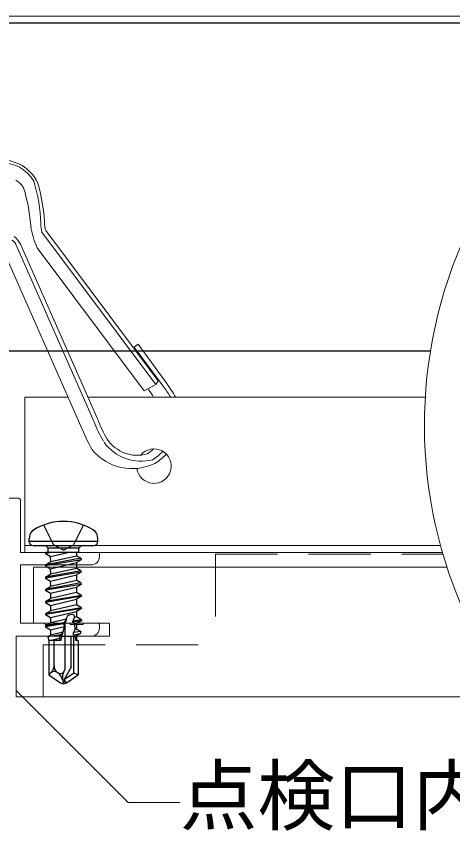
# Model space of a CAD drawing. Units: millimetres on the paper, with parts at other scales. Extents: x -195 to 195, y -140 to 138.
# Drawn here: x 32.65 to 41.08, y -68.64 to -52.92 of the extents above; entities that cross this region are included whole.
import ezdxf
from ezdxf.enums import TextEntityAlignment as Align

# ---------------------------------------------------------------- set-up
doc = ezdxf.new("R2010")
doc.units = ezdxf.units.MM
doc.linetypes.add('CHAIN1', pattern=[8, 5, -1, 1, -1])
doc.linetypes.add('DASHED1', pattern=[1.8, 1.2, -0.6])
for name, color, linetype, lineweight in [('A-1_横架材受け材(ランナー)', 7, 'Continuous', 18), ('A-3_Hバー受け', 2, 'Continuous', 25), ('A-4_点検口枠等', 4, 'Continuous', 9), ('A-6_文字', 7, 'Continuous', 18), ('A-C_ビス・アンカーボルト・強調図形', 2, 'Continuous', 25), ('A-D_パネル', 4, 'Continuous', 9)]:
    doc.layers.add(name, color=color, linetype=linetype, lineweight=lineweight)
doc.styles.add('ＭＳ ゴシック', font='')
doc.styles.get('ＭＳ ゴシック').set_extended_font_data('MS Gothic')

msp = doc.modelspace()

# ---------------------------------------------------------------- linework, layer by layer
at = {"layer": 'A-1_横架材受け材(ランナー)'}
msp.add_line((45.278, -52.923), (19.059, -52.923), dxfattribs=at)
at = {"layer": 'A-3_Hバー受け'}
for p, q in [((45.089, -53.056), (29.848, -53.056)), ((40.65, -59.39), (29.181, -59.39))]:
    msp.add_line(p, q, dxfattribs=at)
at = {"layer": 'A-4_点検口枠等'}
for p, q in [((35.391, -59.96), (33.218, -57.057)), ((35.341, -60.034), (33.14, -57.092)), ((34.138, -60.727), (32.651, -57.357)), ((34.214, -60.693), (32.727, -57.324)), ((33.894, -60.834), (32.407, -57.465)), ((35.12, -60.155), (33.051, -57.391)), ((34.924, -59.309), (35.001, -59.251)), ((35.555, -60.014), (35.001, -59.251)), ((35.487, -60.062), (34.924, -59.309)), ((32.808, -63.273), (32.808, -60.273)), ((33.646, -60.273), (32.808, -60.273)), ((40.552, -60.273), (34.029, -60.273)), ((32.694, -62.228), (31.471, -62.228)), ((32.726, -62.26), (32.726, -63.273)), ((32.808, -63.14), (40.846, -63.14)), ((34.222, -63.273), (32.726, -63.273)), ((32.808, -63.273), (40.883, -63.273)), ((34.254, -63.354), (34.254, -63.305)), ((33.174, -64.641), (32.726, -64.641)), ((34.254, -64.673), (34.254, -64.729)), ((34.093, -64.89), (32.646, -64.89)), ((32.646, -66.008), (32.646, -64.89))]:
    msp.add_line(p, q, dxfattribs=at)
at = {"layer": 'A-4_点検口枠等', "linetype": 'DASHED1'}
for p, q in [((36.496, -63.307), (40.893, -63.307)), ((36.496, -63.307), (36.496, -65.057)), ((36.496, -63.557), (40.97, -63.557)), ((33.163, -65.057), (36.496, -65.057)), ((33.163, -65.057), (33.163, -66.057)), ((33.163, -66.057), (42.253, -66.057))]:
    msp.add_line(p, q, dxfattribs=at)
at = {"layer": 'A-4_点検口枠等'}
for points in [[(35.12, -60.155), (35.341, -60.034), (35.391, -59.96)], [(34.093, -63.515), (32.726, -63.515), (32.726, -64.641)]]:
    msp.add_lwpolyline(points, dxfattribs=at)
for centre, radius, start, end in [((32.391, -56.439), 0.68, 29.4704, 95.2516), ((32.351, -56.491), 0.796, 27.2249, 91.4702), ((32.404, -56.474), 0.452, 31.9605, 59.0858), ((30.075, -57.018), 3.048, 1.7432, 17.4506), ((29.299, -57.281), 3.642, 4.3318, 16.6902), ((29.221, -57.199), 3.984, 2.77, 15.6164), ((34.423, -56.749), 1.515, 189.7566, 205.0554), ((33.651, -56.952), 0.529, 177.1132, 195.3472), ((33.269, -57.012), 0.0678, 175.4249, 221.9127), ((32.33, -57.528), 0.447, 27.2746, 51.8281), ((32.497, -57.391), 0.158, 12.2386, 66.8641), ((32.393, -62.23), 3.862, 30.4421, 35.0198), ((32.393, -62.23), 3.505, 33.9405, 36.8173), ((32.393, -62.23), 3.779, 31.1876, 35.0198), ((36.968, -59.624), 3.304, 201.4959, 210.2896), ((36.968, -59.624), 3.037, 201.4959, 209.6775), ((36.968, -59.624), 2.954, 201.4959, 209.6775), ((36.968, -59.624), 2.954, 201.4959, 209.6775), ((35.059, -60.627), 0.885, 215.8416, 284.6379), ((34.416, -61.078), 0.0167, 209.6775, 221.7063), ((34.982, -60.701), 0.696, 213.8744, 286.1458), ((34.886, -60.659), 0.997, 219.2995, 296.1532), ((35.308, -61.607), 0.333, 187.7168, 140.3216), ((34.847, -60.822), 0.639, 300.9762, 315.0612), ((34.787, -60.676), 0.946, 301.5432, 317.0558), ((34.787, -60.676), 1.03, 301.5432, 317.444), ((32.694, -62.26), 0.0322, 0, 90), ((34.093, -63.354), 0.161, 270, 0), ((34.222, -63.305), 0.0322, 0, 90), ((34.093, -64.729), 0.161, 270, 0), ((34.222, -64.673), 0.0322, 0, 90)]:
    msp.add_arc(centre, radius, start, end, dxfattribs=at)
at = {"layer": 'A-6_文字'}
for q in [(32.646, -65.936), (35.807, -68.097)]:
    msp.add_line((34.807, -68.097), q, dxfattribs=at)
msp.add_arc((49.395, -60.814), 8.86, 120.9134, 220.6525, dxfattribs=at)
at = {"layer": 'A-C_ビス・アンカーボルト・強調図形', "linetype": 'CHAIN1'}
for p, q in [((33.175, -62.743), (33.367, -63.129)), ((33.942, -62.743), (33.749, -63.129)), ((33.558, -63.231), (33.367, -63.129)), ((33.558, -63.231), (33.749, -63.129))]:
    msp.add_line(p, q, dxfattribs=at)
at = {"layer": 'A-C_ビス・アンカーボルト・強調図形'}
for p, q in [((32.892, -63.057), (32.892, -63.007)), ((34.225, -63.057), (34.225, -63.007)), ((32.892, -63.057), (34.225, -63.057)), ((32.975, -63.14), (34.142, -63.14)), ((33.208, -63.14), (33.261, -63.193)), ((33.855, -63.193), (33.261, -63.193)), ((33.263, -63.273), (33.261, -63.193)), ((33.853, -63.273), (33.855, -63.193)), ((33.908, -63.14), (33.855, -63.193)), ((33.208, -63.278), (33.216, -63.273)), ((33.232, -63.273), (33.208, -63.278)), ((33.338, -63.273), (33.208, -63.294)), ((33.208, -63.278), (33.208, -63.294)), ((33.208, -63.294), (33.308, -63.352)), ((33.853, -63.273), (33.216, -63.273)), ((33.308, -63.352), (33.644, -63.273)), ((33.816, -63.342), (33.308, -63.455)), ((33.808, -63.273), (33.808, -63.342)), ((33.893, -63.386), (33.816, -63.342)), ((33.893, -63.386), (33.208, -63.513)), ((33.208, -63.513), (33.308, -63.455)), ((33.208, -63.513), (33.208, -63.529)), ((33.308, -63.587), (33.808, -63.47)), ((33.9, -63.417), (33.808, -63.47)), ((33.808, -63.47), (33.808, -63.58)), ((33.893, -63.386), (33.9, -63.417)), ((33.893, -63.625), (33.208, -63.751)), ((33.816, -63.58), (33.308, -63.693)), ((33.9, -63.655), (33.808, -63.708)), ((33.893, -63.625), (33.816, -63.58)), ((33.893, -63.625), (33.9, -63.655)), ((33.208, -63.751), (33.308, -63.693)), ((33.208, -63.751), (33.208, -63.768)), ((33.308, -63.826), (33.808, -63.708)), ((33.816, -63.815), (33.308, -63.928)), ((33.808, -63.708), (33.808, -63.815)), ((33.893, -63.86), (33.816, -63.815)), ((33.893, -63.86), (33.208, -63.986)), ((33.208, -63.986), (33.308, -63.928)), ((33.208, -63.986), (33.208, -64.003)), ((33.308, -64.061), (33.808, -63.943)), ((33.9, -63.89), (33.808, -63.943)), ((33.808, -63.943), (33.808, -64.046)), ((33.893, -63.86), (33.9, -63.89)), ((33.908, -64.104), (33.208, -64.221)), ((33.808, -64.046), (33.308, -64.163)), ((33.308, -64.061), (33.308, -64.163)), ((33.908, -64.104), (33.808, -64.046)), ((33.908, -64.12), (33.808, -64.178)), ((33.908, -64.104), (33.908, -64.12)), ((33.208, -64.221), (33.308, -64.163)), ((33.208, -64.221), (33.208, -64.238)), ((33.308, -64.296), (33.808, -64.178)), ((33.808, -64.281), (33.308, -64.398)), ((33.308, -64.296), (33.308, -64.398)), ((33.808, -64.178), (33.808, -64.281)), ((33.908, -64.339), (33.808, -64.281)), ((33.908, -64.339), (33.208, -64.456)), ((33.208, -64.456), (33.308, -64.398)), ((33.208, -64.456), (33.208, -64.473)), ((33.308, -64.531), (33.808, -64.413)), ((33.908, -64.355), (33.808, -64.413)), ((33.808, -64.413), (33.808, -64.516)), ((33.908, -64.339), (33.908, -64.355)), ((33.308, -64.531), (33.308, -64.633)), ((33.616, -64.561), (33.308, -64.633)), ((33.505, -64.973), (33.631, -64.508)), ((33.616, -64.561), (33.563, -64.632)), ((33.77, -64.525), (33.74, -64.602)), ((33.908, -64.574), (33.74, -64.602)), ((33.741, -64.618), (33.74, -64.602)), ((33.908, -64.59), (33.741, -64.618)), ((33.77, -64.525), (33.767, -64.484)), ((33.808, -64.516), (33.77, -64.525)), ((33.908, -64.574), (33.808, -64.516)), ((33.908, -64.59), (33.808, -64.648)), ((33.908, -64.574), (33.908, -64.59)), ((33.563, -64.632), (33.208, -64.691)), ((33.208, -64.691), (33.308, -64.633)), ((33.208, -64.691), (33.208, -64.708)), ((33.308, -64.766), (33.578, -64.702)), ((33.308, -64.766), (33.308, -64.868)), ((33.558, -64.649), (33.563, -64.632)), ((33.558, -64.649), (33.578, -64.702)), ((33.592, -65.529), (33.592, -64.652)), ((33.741, -64.618), (33.777, -64.655)), ((33.782, -64.757), (33.753, -64.821)), ((33.777, -64.655), (33.808, -64.648)), ((33.782, -64.757), (33.777, -64.655)), ((33.808, -64.751), (33.782, -64.757)), ((33.808, -64.648), (33.808, -64.751)), ((33.891, -64.799), (33.808, -64.751)), ((33.501, -64.861), (33.254, -64.9)), ((33.254, -64.9), (33.308, -64.868)), ((33.254, -64.9), (33.275, -64.973)), ((33.548, -64.812), (33.308, -64.868)), ((33.481, -64.935), (33.501, -64.861)), ((33.548, -64.812), (33.501, -64.861)), ((33.527, -64.89), (33.79, -64.89)), ((33.708, -65.489), (33.708, -64.89)), ((33.891, -64.799), (33.753, -64.821)), ((33.755, -64.871), (33.753, -64.821)), ((33.879, -64.842), (33.755, -64.871)), ((33.755, -64.871), (33.79, -64.887)), ((33.758, -65.594), (33.758, -64.89)), ((33.79, -64.887), (33.808, -64.883)), ((33.794, -64.973), (33.79, -64.887)), ((33.879, -64.842), (33.808, -64.883)), ((33.808, -64.883), (33.808, -64.973)), ((33.891, -64.799), (33.879, -64.842)), ((33.275, -64.973), (33.275, -65.637)), ((33.505, -64.973), (33.275, -64.973)), ((33.481, -64.935), (33.319, -64.973)), ((33.375, -65.464), (33.375, -64.973)), ((33.424, -64.973), (33.51, -64.953)), ((33.481, -64.935), (33.51, -64.953)), ((33.842, -64.973), (33.794, -64.973)), ((33.842, -64.973), (33.842, -65.637)), ((33.567, -65.573), (33.592, -65.529)), ((33.708, -65.489), (33.573, -65.723)), ((33.316, -65.599), (33.275, -65.637)), ((33.44, -65.59), (33.452, -65.598)), ((33.573, -65.723), (33.758, -65.594)), ((33.618, -65.793), (33.842, -65.637)), ((33.758, -65.594), (33.842, -65.637)), ((33.542, -65.733), (33.558, -65.807)), ((33.573, -65.723), (33.558, -65.807)), ((33.558, -65.807), (33.618, -65.793)), ((33.618, -65.793), (33.573, -65.723))]:
    msp.add_line(p, q, dxfattribs=at)
at = {"layer": 'A-C_ビス・アンカーボルト・強調図形', "color": 4, "lineweight": 9}
for p, q in [((33.208, -64.665), (33.449, -64.665)), ((33.657, -64.641), (33.48, -64.641)), ((33.69, -64.665), (33.931, -64.665)), ((33.963, -64.641), (34.222, -64.641)), ((33.965, -64.641), (34.014, -64.641))]:
    msp.add_line(p, q, dxfattribs=at)
at = {"layer": 'A-C_ビス・アンカーボルト・強調図形'}
for points in [[(33.301, -63.348), (33.308, -63.452), (33.308, -63.455)], [(33.9, -63.417), (33.208, -63.529), (33.308, -63.587)], [(33.9, -63.655), (33.208, -63.768), (33.308, -63.826)], [(33.301, -63.586), (33.308, -63.69), (33.308, -63.693)], [(33.301, -63.821), (33.308, -63.925), (33.308, -63.928)], [(33.9, -63.89), (33.208, -64.003), (33.308, -64.061)], [(33.908, -64.12), (33.208, -64.238), (33.308, -64.296)], [(33.908, -64.355), (33.208, -64.473), (33.308, -64.531)], [(33.558, -64.649), (33.208, -64.708), (33.308, -64.766)], [(33.275, -65.637), (33.498, -65.793), (33.558, -65.807)]]:
    msp.add_lwpolyline(points, dxfattribs=at)
for centre, radius, start, end in [((33.558, -63.757), 1.083, 58.1092, 121.8908), ((33.092, -63.007), 0.2, 121.8908, 180), ((34.025, -63.007), 0.2, 360, 58.1092), ((32.975, -63.057), 0.0833, 180, 270), ((34.142, -63.057), 0.0833, 270, 360), ((33.717, -64.598), 0.125, 66.0793, 133.5446), ((33.192, -65.464), 0.183, 312.8457, 360), ((33.528, -65.464), 0.153, 180, 235), ((33.384, -65.671), 0.0989, 55, 132.8457), ((33.323, -65.782), 0.224, 12.5, 55), ((33.498, -65.533), 0.0798, 235, 330), ((33.761, -65.685), 0.224, 150, 192.5)]:
    msp.add_arc(centre, radius, start, end, dxfattribs=at)
at = {"layer": 'A-C_ビス・アンカーボルト・強調図形', "color": 4, "lineweight": 9}
for centre, start, end in [((33.176, -64.673), 14.4775, 90), ((33.48, -64.673), 90, 165.5225), ((33.659, -64.673), 14.4775, 90), ((33.963, -64.673), 90, 165.5225)]:
    msp.add_arc(centre, 0.0322, start, end, dxfattribs=at)
at = {"layer": 'A-D_パネル'}
msp.add_lwpolyline([(42.253, -66.057), (32.646, -66.057), (32.646, -64.89), (34.446, -64.89), (34.446, -64.64), (32.979, -64.64), (32.979, -63.557), (40.436, -63.557)], dxfattribs=at)

# ---------------------------------------------------------------- texts
at = {"layer": 'A-6_文字', "style": 'ＭＳ ゴシック'}
msp.add_text('点検口内枠', height=1.1, dxfattribs=at).set_placement((35.807, -68.847), align=Align.BOTTOM_LEFT)

doc.saveas('drawing.dxf')
